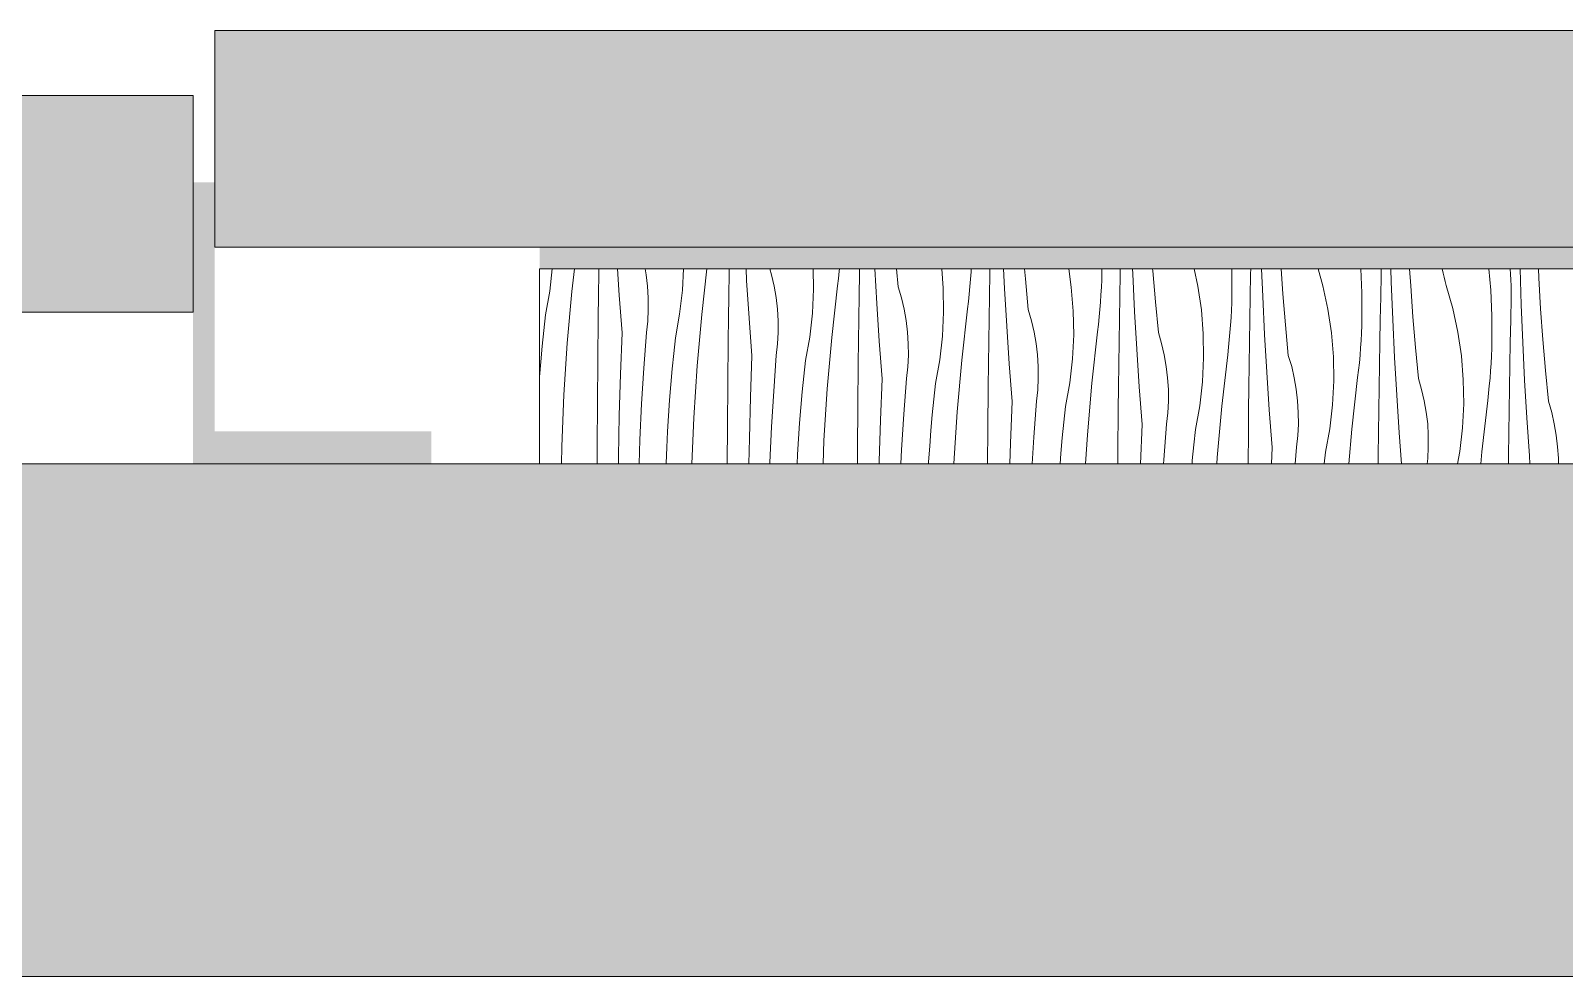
# Model space of a CAD drawing. Header units: millimetres. Extents: x -5804 to 56024, y 506 to 54141.
# Drawn here: x 35851 to 37267, y 28372 to 29245 of the extents above; entities that cross this region are included whole.
import ezdxf

# ---------------------------------------------------------------- set-up
doc = ezdxf.new("R2010")
doc.units = ezdxf.units.MM
for name, color, linetype, lineweight in [('02', 251, 'Continuous', 15), ('2D Drafting - General2', 251, 'Continuous', 15), ('2D Drafting - General81', 251, 'Continuous', 20)]:
    doc.layers.add(name, color=color, linetype=linetype, lineweight=lineweight)
pattern_1 = [(45, (95222.02, 134042.17), (-70.71068, 70.71068), [75, -25]), (45, (95222.02, 134112.89), (-70.71068, 70.71068), [75, -25])]

# ---------------------------------------------------------------- blocks, each defined once
blk = doc.blocks.new('*X26')
at = {"layer": '2D Drafting - General81', "linetype": 'Continuous'}
for p, q in [((-58891.7, -105037.5), (-58889.4, -105016.9)), ((-58871.3, -105037.8), (-58868.9, -105016.9)), ((-58846.4, -105020.5), (-58846.4, -105016.9)), ((-58827.5, -105041.3), (-58829.1, -105016.9)), ((-58802.6, -105022.4), (-58803.5, -105016.9)), ((-58769.1, -105036.7), (-58768.2, -105016.9)), ((-58751.2, -105059), (-58746.5, -105016.9)), ((-58726.1, -105020.8), (-58726, -105016.9)), ((-58709.8, -105027.6), (-58710.4, -105016.9)), ((-58686.8, -105022.5), (-58688.5, -105016.9)), ((-58648, -105035.7), (-58648.3, -105016.9)), ((-58624.3, -105019), (-58624.1, -105016.9)), ((-58605.7, -105021.1), (-58605.6, -105016.9)), ((-58589.7, -105048.8), (-58591.5, -105016.9)), ((-58569.8, -105033.4), (-58571.4, -105016.9)), ((-58528.3, -105034.7), (-58529.7, -105016.9)), ((-58502.6, -105019.6), (-58502.5, -105016.9)), ((-58485.3, -105021.3), (-58485.2, -105016.9)), ((-58471.6, -105035.1), (-58472.5, -105016.9)), ((-58452.4, -105026.1), (-58453.2, -105016.9)), ((-58410, -105033.7), (-58412.4, -105016.9)), ((-58381.8, -105016.9), (-58381.8, -105020.2)), ((-58364.9, -105021.6), (-58364.8, -105016.9)), ((-58353.3, -105021.4), (-58353.5, -105016.9)), ((-58334.7, -105018.8), (-58334.9, -105016.9)), ((-58293.1, -105033), (-58296.6, -105016.9)), ((-58261.8, -105016.9), (-58261.7, -105017.8)), ((-58244.4, -105021.9), (-58244.3, -105016.9)), ((-58233.2, -105042.6), (-58234.3, -105016.9)), ((-58214.7, -105040), (-58216.3, -105016.9)), ((-58177.7, -105032.5), (-58182.1, -105016.9)), ((-58142.7, -105016.9), (-58141.7, -105039)), ((-58123.9, -105022.2), (-58123.8, -105016.9)), ((-58114.6, -105028.9), (-58115, -105016.9)), ((-58096.6, -105032.6), (-58097.6, -105016.9)), ((-58067.4, -105016.9), (-58067.4, -105016.9)), ((-58024.5, -105016.9), (-58022.7, -105036.7)), ((-58004.3, -105021.8), (-58004.7, -105016.9)), ((-57994.5, -105050.1), (-57995.6, -105016.9)), ((-57978.3, -105025.3), (-57978.6, -105016.9)), ((-58846.7, -105041.4), (-58846.4, -105020.5)), ((-58801.3, -105033), (-58802.6, -105022.4)), ((-58726.4, -105041.7), (-58726.1, -105020.8)), ((-58707.4, -105062.5), (-58709.8, -105027.6)), ((-58684.4, -105033), (-58686.8, -105022.5)), ((-58625.8, -105032.7), (-58625, -105025.8)), ((-58625, -105025.8), (-58624.3, -105019)), ((-58606, -105041.9), (-58605.7, -105021.1)), ((-58503.6, -105033.3), (-58503.1, -105026.5)), ((-58503.1, -105026.5), (-58502.6, -105019.6)), ((-58485.6, -105042.2), (-58485.3, -105021.3)), ((-58449.7, -105054.6), (-58452.4, -105026.1)), ((-58382.2, -105033.9), (-58381.9, -105027.1)), ((-58381.9, -105027.1), (-58381.8, -105020.2)), ((-58365.2, -105042.5), (-58364.9, -105021.6)), ((-58351.6, -105056.3), (-58353.3, -105021.4)), ((-58332.4, -105047.3), (-58334.7, -105018.8)), ((-58261.7, -105017.8), (-58261.7, -105041.4)), ((-58244.8, -105042.8), (-58244.4, -105021.9)), ((-58124.3, -105043.1), (-58123.9, -105022.2)), ((-58113.2, -105063.8), (-58114.6, -105028.9)), ((-58066.6, -105020.8), (-58067.4, -105016.9)), ((-58065.8, -105024.7), (-58066.6, -105020.8)), ((-58064.8, -105028.5), (-58065.8, -105024.7)), ((-58063.7, -105032.3), (-58064.8, -105028.5)), ((-58004, -105027.2), (-58004.3, -105021.8)), ((-58003.8, -105032.6), (-58004, -105027.2)), ((-57976.6, -105053.8), (-57978.3, -105025.3)), ((-58895.7, -105059.4), (-58891.7, -105037.5)), ((-58875.5, -105085.5), (-58871.3, -105037.8)), ((-58846.9, -105062.3), (-58846.7, -105041.4)), ((-58824.9, -105076.1), (-58827.5, -105041.3)), ((-58800.7, -105043.7), (-58801.3, -105033)), ((-58800.7, -105054.4), (-58800.7, -105043.7)), ((-58771.7, -105058.7), (-58769.1, -105036.7)), ((-58726.6, -105062.6), (-58726.4, -105041.7)), ((-58682.5, -105043.5), (-58684.4, -105033)), ((-58681.3, -105054.2), (-58682.5, -105043.5)), ((-58649.1, -105057.8), (-58648, -105035.7)), ((-58631.2, -105080.2), (-58625.8, -105032.7)), ((-58606.3, -105062.8), (-58606, -105041.9)), ((-58566.7, -105043.7), (-58569.8, -105033.4)), ((-58564.3, -105054.1), (-58566.7, -105043.7)), ((-58527.9, -105056.9), (-58528.3, -105034.7)), ((-58505, -105047), (-58504.2, -105040.2)), ((-58504.2, -105040.2), (-58503.6, -105033.3)), ((-58485.9, -105063.1), (-58485.6, -105042.2)), ((-58469.6, -105070), (-58471.6, -105035.1)), ((-58408.2, -105055.9), (-58410, -105033.7)), ((-58383, -105047.6), (-58382.6, -105040.8)), ((-58382.6, -105040.8), (-58382.2, -105033.9)), ((-58365.6, -105063.4), (-58365.2, -105042.5)), ((-58289.9, -105054.9), (-58293.1, -105033)), ((-58261.9, -105048.2), (-58261.7, -105041.4)), ((-58245.2, -105063.7), (-58244.8, -105042.8)), ((-58231.5, -105077.5), (-58233.2, -105042.6)), ((-58212.3, -105068.5), (-58214.7, -105040)), ((-58173, -105054.1), (-58177.7, -105032.5)), ((-58141.7, -105039), (-58141.6, -105062.5)), ((-58124.7, -105064), (-58124.3, -105043.1)), ((-58094.6, -105061.2), (-58096.6, -105032.6)), ((-58057.6, -105053.6), (-58063.7, -105032.3)), ((-58022.7, -105036.7), (-58021.6, -105060.2)), ((-58004.2, -105064.2), (-58003.8, -105043.3)), ((-58003.7, -105038), (-58003.8, -105032.6)), ((-58003.8, -105043.3), (-58003.7, -105038)), ((-58897.2, -105073.8), (-58895.7, -105059.4)), ((-58801.2, -105065.1), (-58800.7, -105054.4)), ((-58775.6, -105080.5), (-58771.7, -105058.7)), ((-58755.4, -105106.6), (-58751.2, -105059)), ((-58680.6, -105064.9), (-58681.3, -105054.2)), ((-58651.6, -105079.9), (-58649.1, -105057.8)), ((-58587.4, -105083.7), (-58589.7, -105048.8)), ((-58562.4, -105064.7), (-58564.3, -105054.1)), ((-58529, -105079), (-58527.9, -105056.9)), ((-58511.1, -105101.3), (-58505.8, -105053.8)), ((-58505.8, -105053.8), (-58505, -105047)), ((-58446.7, -105064.9), (-58449.7, -105054.6)), ((-58407.8, -105078), (-58408.2, -105055.9)), ((-58384.2, -105061.3), (-58383.6, -105054.5)), ((-58383.6, -105054.5), (-58383, -105047.6)), ((-58349.6, -105091.2), (-58351.6, -105056.3)), ((-58329.6, -105075.7), (-58332.4, -105047.3)), ((-58288.1, -105077), (-58289.9, -105054.9)), ((-58262.5, -105062), (-58262.1, -105055.1)), ((-58262.1, -105055.1), (-58261.9, -105048.2)), ((-58169.8, -105076.1), (-58173, -105054.1)), ((-58053, -105075.3), (-58057.6, -105053.6)), ((-57993.1, -105085), (-57994.5, -105050.1)), ((-57974.5, -105082.3), (-57976.6, -105053.8)), ((-58847.2, -105101.6), (-58846.9, -105062.3)), ((-58802.4, -105075.8), (-58801.2, -105065.1)), ((-58726.8, -105083.5), (-58726.6, -105062.6)), ((-58704.9, -105097.3), (-58707.4, -105062.5)), ((-58680.6, -105075.6), (-58680.6, -105064.9)), ((-58606.5, -105083.7), (-58606.3, -105062.8)), ((-58561.2, -105075.3), (-58562.4, -105064.7)), ((-58486.2, -105084), (-58485.9, -105063.1)), ((-58467.3, -105104.8), (-58469.6, -105070)), ((-58444.2, -105075.3), (-58446.7, -105064.9)), ((-58385.7, -105075), (-58384.9, -105068.2)), ((-58384.9, -105068.2), (-58384.2, -105061.3)), ((-58365.9, -105084.3), (-58365.6, -105063.4)), ((-58263.5, -105075.7), (-58262.9, -105068.8)), ((-58262.9, -105068.8), (-58262.5, -105062)), ((-58245.5, -105084.6), (-58245.2, -105063.7)), ((-58209.6, -105096.9), (-58212.3, -105068.5)), ((-58142.1, -105076.3), (-58141.8, -105069.4)), ((-58141.8, -105069.4), (-58141.6, -105062.5)), ((-58125.1, -105084.8), (-58124.7, -105064)), ((-58111.4, -105098.7), (-58113.2, -105063.8)), ((-58092.2, -105089.6), (-58094.6, -105061.2)), ((-58021.6, -105060.2), (-58021.6, -105083.7)), ((-58004.6, -105085.1), (-58004.2, -105064.2)), ((-58898.6, -105088.2), (-58897.2, -105073.8)), ((-58878.6, -105133.2), (-58875.5, -105085.5)), ((-58826.4, -105114.3), (-58824.9, -105076.1)), ((-58804.9, -105108.8), (-58802.4, -105075.8)), ((-58777.2, -105095), (-58775.6, -105080.5)), ((-58727.2, -105122.8), (-58726.8, -105083.5)), ((-58682.4, -105097), (-58681.2, -105086.3)), ((-58681.2, -105086.3), (-58680.6, -105075.6)), ((-58655.6, -105101.7), (-58651.6, -105079.9)), ((-58635.4, -105127.8), (-58631.2, -105080.2)), ((-58606.7, -105104.6), (-58606.5, -105083.7)), ((-58584.8, -105118.5), (-58587.4, -105083.7)), ((-58560.6, -105086.1), (-58561.2, -105075.3)), ((-58560.5, -105096.8), (-58560.6, -105086.1)), ((-58531.5, -105101), (-58529, -105079)), ((-58486.5, -105104.9), (-58486.2, -105084)), ((-58442.4, -105085.9), (-58444.2, -105075.3)), ((-58441.1, -105096.5), (-58442.4, -105085.9)), ((-58408.9, -105100.2), (-58407.8, -105078)), ((-58391, -105122.5), (-58385.7, -105075)), ((-58366.2, -105105.2), (-58365.9, -105084.3)), ((-58326.6, -105086), (-58329.6, -105075.7)), ((-58324.2, -105096.5), (-58326.6, -105086)), ((-58287.8, -105099.2), (-58288.1, -105077)), ((-58264.8, -105089.3), (-58264.1, -105082.5)), ((-58264.1, -105082.5), (-58263.5, -105075.7)), ((-58245.8, -105105.5), (-58245.5, -105084.6)), ((-58229.5, -105112.3), (-58231.5, -105077.5)), ((-58168, -105098.2), (-58169.8, -105076.1)), ((-58142.9, -105090), (-58142.4, -105083.1)), ((-58142.4, -105083.1), (-58142.1, -105076.3)), ((-58125.4, -105105.7), (-58125.1, -105084.8)), ((-58049.8, -105097.3), (-58053, -105075.3)), ((-58021.7, -105090.6), (-58021.6, -105083.7)), ((-58005, -105106), (-58004.6, -105085.1)), ((-57991.4, -105119.8), (-57993.1, -105085)), ((-57972.2, -105110.8), (-57974.5, -105082.3)), ((-58899.9, -105102.7), (-58898.6, -105088.2)), ((-58847.6, -105141), (-58847.2, -105101.6)), ((-58778.6, -105109.4), (-58777.2, -105095)), ((-58706.3, -105135.4), (-58704.9, -105097.3)), ((-58684.8, -105129.9), (-58682.4, -105097)), ((-58657.1, -105116.1), (-58655.6, -105101.7)), ((-58561.1, -105107.5), (-58560.5, -105096.8)), ((-58535.5, -105122.9), (-58531.5, -105101)), ((-58515.3, -105149), (-58511.1, -105101.3)), ((-58440.5, -105107.2), (-58441.1, -105096.5)), ((-58411.5, -105122.2), (-58408.9, -105100.2)), ((-58347.2, -105126), (-58349.6, -105091.2)), ((-58322.3, -105107), (-58324.2, -105096.5)), ((-58288.9, -105121.4), (-58287.8, -105099.2)), ((-58271, -105143.7), (-58265.6, -105096.2)), ((-58265.6, -105096.2), (-58264.8, -105089.3)), ((-58206.5, -105107.2), (-58209.6, -105096.9)), ((-58167.7, -105120.4), (-58168, -105098.2)), ((-58144, -105103.7), (-58143.4, -105096.8)), ((-58143.4, -105096.8), (-58142.9, -105090)), ((-58109.4, -105133.5), (-58111.4, -105098.7)), ((-58089.5, -105118.1), (-58092.2, -105089.6)), ((-58048, -105119.4), (-58049.8, -105097.3)), ((-58022.4, -105104.3), (-58022, -105097.4)), ((-58022, -105097.4), (-58021.7, -105090.6)), ((-58901, -105116.6), (-58899.9, -105102.7)), ((-58827.4, -105152.4), (-58826.4, -105114.3)), ((-58806.9, -105141.7), (-58804.9, -105108.8)), ((-58779.8, -105123.9), (-58778.6, -105109.4)), ((-58758.5, -105154.4), (-58755.4, -105106.6)), ((-58607.1, -105144), (-58606.7, -105104.6)), ((-58562.3, -105118.1), (-58561.1, -105107.5)), ((-58486.7, -105125.8), (-58486.5, -105104.9)), ((-58464.7, -105139.6), (-58467.3, -105104.8)), ((-58440.5, -105117.9), (-58440.5, -105107.2)), ((-58366.4, -105126.1), (-58366.2, -105105.2)), ((-58321.1, -105117.7), (-58322.3, -105107)), ((-58246.1, -105126.4), (-58245.8, -105105.5)), ((-58227.2, -105147.2), (-58229.5, -105112.3)), ((-58204.1, -105117.6), (-58206.5, -105107.2)), ((-58145.6, -105117.3), (-58144.8, -105110.5)), ((-58144.8, -105110.5), (-58144, -105103.7)), ((-58125.7, -105126.6), (-58125.4, -105105.7)), ((-58023.3, -105118), (-58022.8, -105111.2)), ((-58022.8, -105111.2), (-58022.4, -105104.3)), ((-58005.4, -105126.9), (-58005, -105106)), ((-57969.4, -105139.3), (-57972.2, -105110.8)), ((-58781, -105138.3), (-58779.8, -105123.9)), ((-58727.5, -105162.1), (-58727.2, -105122.8)), ((-58686.8, -105162.9), (-58684.8, -105129.9)), ((-58658.5, -105130.6), (-58657.1, -105116.1)), ((-58638.5, -105175.5), (-58635.4, -105127.8)), ((-58586.2, -105156.6), (-58584.8, -105118.5)), ((-58564.7, -105151.1), (-58562.3, -105118.1)), ((-58537, -105137.3), (-58535.5, -105122.9)), ((-58487, -105165.1), (-58486.7, -105125.8)), ((-58442.2, -105139.3), (-58441, -105128.7)), ((-58441, -105128.7), (-58440.5, -105117.9)), ((-58415.4, -105144), (-58411.5, -105122.2)), ((-58395.2, -105170.1), (-58391, -105122.5)), ((-58366.6, -105147), (-58366.4, -105126.1)), ((-58344.7, -105160.8), (-58347.2, -105126)), ((-58320.4, -105128.4), (-58321.1, -105117.7)), ((-58320.4, -105139.1), (-58320.4, -105128.4)), ((-58291.4, -105143.4), (-58288.9, -105121.4)), ((-58246.3, -105147.2), (-58246.1, -105126.4)), ((-58202.2, -105128.2), (-58204.1, -105117.6)), ((-58201, -105138.9), (-58202.2, -105128.2)), ((-58168.8, -105142.5), (-58167.7, -105120.4)), ((-58150.9, -105164.9), (-58145.6, -105117.3)), ((-58126, -105147.5), (-58125.7, -105126.6)), ((-58086.5, -105128.4), (-58089.5, -105118.1)), ((-58084, -105138.8), (-58086.5, -105128.4)), ((-58047.6, -105141.5), (-58048, -105119.4)), ((-58024.7, -105131.7), (-58024, -105124.9)), ((-58024, -105124.9), (-58023.3, -105118)), ((-58005.7, -105147.8), (-58005.4, -105126.9)), ((-57989.3, -105154.7), (-57991.4, -105119.8)), ((-58880.5, -105181), (-58878.6, -105133.2)), ((-58847.9, -105180.3), (-58847.6, -105141)), ((-58808.5, -105174.8), (-58806.9, -105141.7)), ((-58782, -105152.8), (-58781, -105138.3)), ((-58707.3, -105173.6), (-58706.3, -105135.4)), ((-58659.8, -105145), (-58658.5, -105130.6)), ((-58607.4, -105183.3), (-58607.1, -105144)), ((-58538.4, -105151.7), (-58537, -105137.3)), ((-58466.2, -105177.8), (-58464.7, -105139.6)), ((-58444.7, -105172.3), (-58442.2, -105139.3)), ((-58417, -105158.5), (-58415.4, -105144)), ((-58321, -105149.8), (-58320.4, -105139.1)), ((-58295.4, -105165.2), (-58291.4, -105143.4)), ((-58275.2, -105191.3), (-58271, -105143.7)), ((-58200.4, -105149.6), (-58201, -105138.9)), ((-58171.3, -105164.6), (-58168.8, -105142.5)), ((-58107.1, -105168.3), (-58109.4, -105133.5)), ((-58082.2, -105149.4), (-58084, -105138.8)), ((-58048.7, -105163.7), (-58047.6, -105141.5)), ((-58030.8, -105186), (-58025.5, -105138.5)), ((-58025.5, -105138.5), (-58024.7, -105131.7)), ((-57966.4, -105149.5), (-57969.4, -105139.3)), ((-58828, -105190.6), (-58827.4, -105152.4)), ((-58782.8, -105167.3), (-58782, -105152.8)), ((-58760.3, -105196.9), (-58758.5, -105154.4)), ((-58660.9, -105159.5), (-58659.8, -105145)), ((-58587.3, -105194.7), (-58586.2, -105156.6)), ((-58566.8, -105184.1), (-58564.7, -105151.1)), ((-58539.7, -105166.2), (-58538.4, -105151.7)), ((-58518.4, -105196.7), (-58515.3, -105149)), ((-58418.4, -105172.9), (-58417, -105158.5)), ((-58367, -105186.3), (-58366.6, -105147)), ((-58322.1, -105160.5), (-58321, -105149.8)), ((-58246.5, -105168.1), (-58246.3, -105147.2)), ((-58224.6, -105182), (-58227.2, -105147.2)), ((-58200.3, -105160.3), (-58200.4, -105149.6)), ((-58126.3, -105168.4), (-58126, -105147.5)), ((-58080.9, -105160), (-58082.2, -105149.4)), ((-58006, -105168.7), (-58005.7, -105147.8)), ((-57987, -105189.5), (-57989.3, -105154.7)), ((-57964, -105160), (-57966.4, -105149.5)), ((-58783.6, -105181.8), (-58782.8, -105167.3)), ((-58727.8, -105196.9), (-58727.5, -105162.1)), ((-58688.4, -105195.9), (-58686.8, -105162.9)), ((-58661.9, -105174), (-58660.9, -105159.5)), ((-58540.8, -105180.7), (-58539.7, -105166.2)), ((-58487.3, -105196.9), (-58487, -105165.1)), ((-58446.2, -105196.9), (-58444.7, -105172.3)), ((-58397, -105196.9), (-58395.2, -105170.1)), ((-58346, -105196.9), (-58344.7, -105160.8)), ((-58324.6, -105193.4), (-58322.1, -105160.5)), ((-58296.9, -105179.6), (-58295.4, -105165.2)), ((-58246.8, -105196.9), (-58246.5, -105168.1)), ((-58202.1, -105181.7), (-58200.9, -105171)), ((-58200.9, -105171), (-58200.3, -105160.3)), ((-58175.3, -105186.4), (-58171.3, -105164.6)), ((-58153.7, -105196.9), (-58150.9, -105164.9)), ((-58126.5, -105189.3), (-58126.3, -105168.4)), ((-58105, -105196.9), (-58107.1, -105168.3)), ((-58080.3, -105170.7), (-58080.9, -105160)), ((-58080.3, -105181.5), (-58080.3, -105170.7)), ((-58051.3, -105185.7), (-58048.7, -105163.7)), ((-58006.2, -105189.6), (-58006, -105168.7)), ((-57962.1, -105170.5), (-57964, -105160)), ((-57960.9, -105181.2), (-57962.1, -105170.5)), ((-58880.8, -105196.9), (-58880.5, -105181)), ((-58848, -105196.9), (-58847.9, -105180.3)), ((-58809.2, -105196.9), (-58808.5, -105174.8)), ((-58784.2, -105196.3), (-58783.6, -105181.8)), ((-58707.7, -105196.9), (-58707.3, -105173.6)), ((-58662.8, -105188.4), (-58661.9, -105174)), ((-58639.3, -105196.9), (-58638.5, -105175.5)), ((-58607.5, -105196.9), (-58607.4, -105183.3)), ((-58567.4, -105196.9), (-58566.8, -105184.1)), ((-58541.8, -105195.1), (-58540.8, -105180.7)), ((-58466.7, -105196.9), (-58466.2, -105177.8)), ((-58419.6, -105187.4), (-58418.4, -105172.9)), ((-58367, -105196.9), (-58367, -105186.3)), ((-58298.3, -105194.1), (-58296.9, -105179.6)), ((-58225.1, -105196.9), (-58224.6, -105182)), ((-58203.2, -105196.9), (-58202.1, -105181.7)), ((-58176.4, -105196.9), (-58175.3, -105186.4)), ((-58080.8, -105192.2), (-58080.3, -105181.5)), ((-58053.3, -105196.9), (-58051.3, -105185.7)), ((-58031.8, -105196.9), (-58030.8, -105186)), ((-57960.2, -105191.9), (-57960.9, -105181.2)), ((-58828.1, -105196.9), (-58828, -105190.6)), ((-58784.2, -105196.9), (-58784.2, -105196.3)), ((-58688.4, -105196.9), (-58688.4, -105195.9)), ((-58663.2, -105196.9), (-58662.8, -105188.4)), ((-58587.3, -105196.9), (-58587.3, -105194.7)), ((-58541.9, -105196.9), (-58541.8, -105195.1)), ((-58518.4, -105196.9), (-58518.4, -105196.7)), ((-58420.4, -105196.9), (-58419.6, -105187.4)), ((-58324.8, -105196.9), (-58324.6, -105193.4)), ((-58298.5, -105196.9), (-58298.3, -105194.1)), ((-58275.5, -105196.9), (-58275.2, -105191.3)), ((-58126.5, -105196.9), (-58126.5, -105189.3)), ((-58081.4, -105196.9), (-58080.8, -105192.2)), ((-58006.3, -105196.9), (-58006.2, -105189.6)), ((-57986.5, -105196.9), (-57987, -105189.5)), ((-57960.2, -105196.9), (-57960.2, -105191.9))]:
    blk.add_line(p, q, dxfattribs=at)
blk = doc.blocks.new('Wype_nienie_41')
at = {"layer": '2D Drafting - General2', "linetype": 'Continuous'}
for p, q in [((-48401.9, -105016.9), (-58901, -105016.9)), ((-58901, -105016.9), (-58901, -105196.9)), ((-58901, -105196.9), (-48401.9, -105196.9))]:
    blk.add_line(p, q, dxfattribs=at)
at = {"layer": '2D Drafting - General81', "linetype": 'Continuous'}
blk.add_blockref('*X26', (0, 0), dxfattribs=at)

msp = doc.modelspace()

# ---------------------------------------------------------------- hatches: boundary and pattern name
at = {"layer": '02', "linetype": 'Continuous'}
msp.add_hatch(color=256, dxfattribs=at).paths.add_polyline_path([(36221.03, 28875.27), (36021.03, 28875.27), (36021.03, 29105.27), (36001.03, 29105.27), (36001.03, 28855.27), (36221.03, 28855.27)], flags=0)
at = {"layer": '2D Drafting - General81', "linetype": 'Continuous'}
h = msp.add_hatch(dxfattribs=at)
h.set_pattern_fill('BETON', color=256, style=0, pattern_type=2)
h.set_pattern_definition(pattern_1)
h.paths.add_polyline_path([(47120.13, 29245.27), (36021.03, 29245.27), (36021.03, 29075.27), (36021.03, 29045.27), (47120.13, 29045.27)])
h = msp.add_hatch(dxfattribs=at)
h.set_pattern_fill('BETON', color=256, style=0, pattern_type=2)
h.set_pattern_definition(pattern_1)
h.paths.add_polyline_path([(36001.03, 28985.27), (36001.03, 29075.27), (36001.03, 29185.27), (24001.03, 29185.27), (24001.03, 29015.27), (24001.03, 28985.27)])
for points in [[(36321.03, 29025.27), (46820.13, 29025.27), (46820.13, 29045.27), (36321.03, 29045.27)], [(36001.03, 28855.27), (36221.03, 28855.27), (36221.03, 28845.27), (36001.03, 28845.27)]]:
    msp.add_hatch(color=256, dxfattribs=at).paths.add_polyline_path(points, flags=0)
h = msp.add_hatch(dxfattribs=at)
h.set_pattern_fill('SOLID___DASHED', color=256, style=0, pattern_type=2)
h.set_pattern_definition([(45, (95222.02, 134042.17), (-70.71068, 70.71068), []), (45, (95186.66, 134077.53), (-70.71068, 70.71068), [75, -25])])
h.paths.add_polyline_path([(48488.23, 28371.7), (48488.23, 28845.27), (3122.03, 28845.27), (3122.03, 28371.7)])

# ---------------------------------------------------------------- linework, layer by layer
at = {"layer": '2D Drafting - General2', "linetype": 'Continuous', "flags": 128}
for points in [[(47120.13, 29245.27), (36021.03, 29245.27), (36021.03, 29075.27), (36021.03, 29045.27), (47120.13, 29045.27)], [(36001.03, 28985.27), (36001.03, 29075.27), (36001.03, 29185.27), (24001.03, 29185.27), (24001.03, 29015.27), (24001.03, 28985.27)], [(48488.23, 28845.27), (3122.03, 28845.27), (3122.03, 28371.7), (48488.23, 28371.7)]]:
    msp.add_lwpolyline(points, close=True, dxfattribs=at)

# ---------------------------------------------------------------- block references
at = {"layer": '2D Drafting - General81', "linetype": 'Continuous'}
msp.add_blockref('Wype_nienie_41', (95222.02, 134042.17), dxfattribs=at)

doc.saveas('drawing.dxf')
